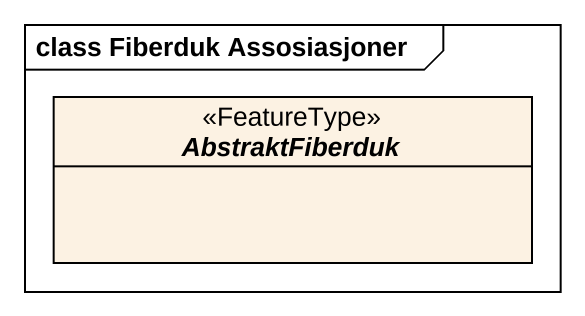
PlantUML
@startuml
mainframe class Fiberduk Assosiasjoner
hide circle
hide empty members
abstract class AbstraktFiberduk <<FeatureType>>
@enduml
